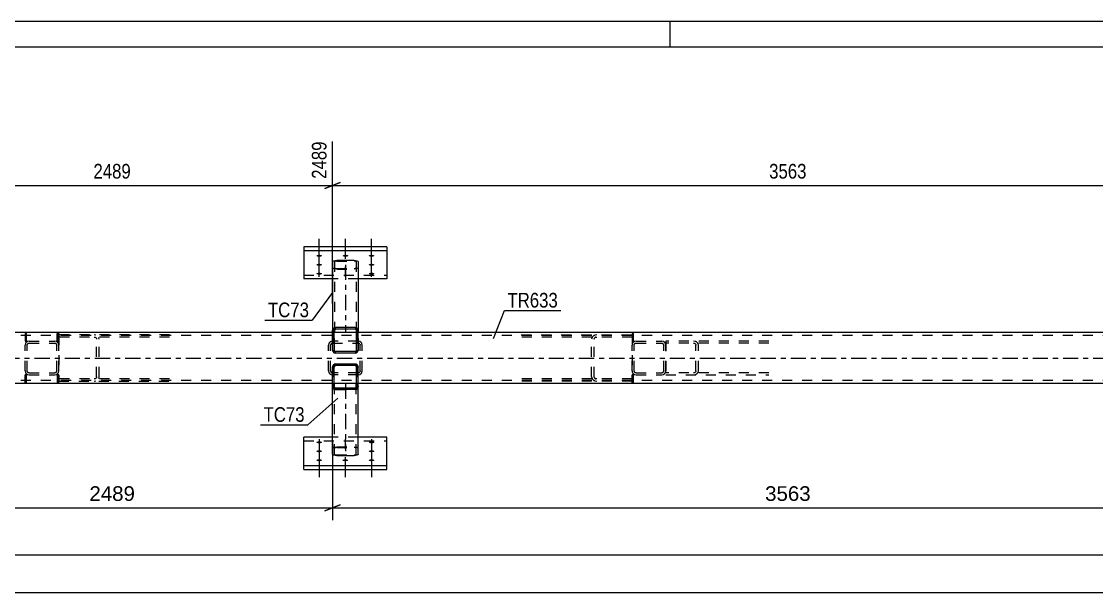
# Model space of a CAD drawing. Header units: millimetres. Extents: x -188 to 1001, y -633 to 208.
# Drawn here: x 34.1 to 244.4, y 96.1 to 207.8 of the extents above; entities that cross this region are included whole.
import ezdxf

# ---------------------------------------------------------------- set-up
doc = ezdxf.new("R2010")
doc.units = ezdxf.units.MM
doc.linetypes.add('DXK_LINE_DOT2', pattern=[3.9198, 1.9599, -1.9599])
doc.linetypes.add('DXK_LINE_DOT3', pattern=[5.9187, 2.979, -0.9799, 0.9799, -0.9799])
doc.styles.add('Arial', font='ARIAL.TTF', dxfattribs={"height": 0.2})
doc.styles.add('Arial Narrow', font='ARIALN.TTF', dxfattribs={"height": 0.2})

# ---------------------------------------------------------------- blocks, each defined once
blk = doc.blocks.new('Unknown-761552178-1163')
at = {"color": 5, "linetype": 'Continuous'}
for p, q in [((1000.95, 207.78), (-188.05, 207.78)), ((160.95, 202.78), (160.95, 207.78)), ((995.95, 202.78), (-183.05, 202.78))]:
    blk.add_line(p, q, dxfattribs=at)
blk = doc.blocks.new('Part-761552178-2292 - 2231')
at = {"color": 2, "linetype": 'Continuous'}
for p, q in [((89.3, 120.21), (89.3, 126.52)), ((94.92, 126.52), (89.3, 126.52)), ((105.55, 126.52), (99.92, 126.52)), ((105.55, 120.21), (105.55, 126.52)), ((89.3, 120.96), (105.55, 120.96)), ((89.3, 120.21), (105.55, 120.21))]:
    blk.add_line(p, q, dxfattribs=at)
at = {"color": 7, "linetype": 'DXK_LINE_DOT2'}
for p, q in [((99.92, 126.52), (94.92, 126.52)), ((89.3, 125.77), (105.55, 125.77))]:
    blk.add_line(p, q, dxfattribs=at)
blk = doc.blocks.new('Part-761552178-2233 - 2231')
at = {"color": 2, "linetype": 'Continuous'}
for p, q in [((94.97, 140.43), (94.92, 140.2)), ((94.92, 136.4), (94.92, 140.2)), ((95.1, 140.63), (94.97, 140.43)), ((95.29, 140.76), (95.1, 140.63)), ((95.22, 140.2), (95.25, 140.32)), ((95.25, 140.32), (95.22, 140.2)), ((95.22, 140.2), (95.22, 140.2)), ((95.22, 138.18), (95.22, 140.2)), ((95.22, 136.4), (95.22, 140.2)), ((95.25, 140.32), (95.31, 140.42)), ((95.31, 140.42), (95.25, 140.32)), ((95.52, 140.8), (95.29, 140.76)), ((95.31, 140.42), (95.41, 140.48)), ((95.41, 140.48), (95.31, 140.42)), ((95.41, 140.48), (95.52, 140.5)), ((99.32, 140.8), (95.52, 140.8)), ((99.32, 140.5), (95.52, 140.5)), ((99.55, 140.76), (99.32, 140.8)), ((99.32, 140.5), (99.44, 140.48)), ((99.44, 140.48), (99.54, 140.42)), ((99.54, 140.42), (99.6, 140.32)), ((99.75, 140.63), (99.55, 140.76)), ((99.6, 140.32), (99.62, 140.2)), ((99.62, 136.4), (99.62, 140.2)), ((99.88, 140.43), (99.75, 140.63)), ((99.92, 140.2), (99.88, 140.43)), ((99.88, 140.43), (99.92, 140.2)), ((99.92, 136.4), (99.92, 140.2)), ((99.92, 138.18), (99.92, 140.2)), ((99.92, 140.2), (99.92, 140.2)), ((95.22, 136.98), (95.22, 138.18)), ((95.22, 136.98), (95.22, 136.98)), ((95.22, 136.4), (95.22, 136.98)), ((95.22, 136.98), (95.22, 136.98)), ((95.22, 136.98), (95.22, 136.98)), ((99.92, 136.98), (99.92, 138.18)), ((99.92, 136.98), (99.92, 136.98)), ((99.92, 136.4), (99.92, 136.98)), ((99.92, 136.98), (99.92, 136.98)), ((99.92, 136.98), (99.92, 136.98)), ((94.92, 136.4), (94.97, 136.17)), ((94.97, 136.17), (95.1, 135.98)), ((95.1, 135.98), (95.29, 135.85)), ((95.22, 136.4), (95.22, 136.4)), ((95.25, 136.29), (95.22, 136.4)), ((95.22, 136.4), (95.25, 136.29)), ((95.31, 136.19), (95.25, 136.29)), ((95.25, 136.29), (95.31, 136.19)), ((95.29, 135.85), (95.52, 135.8)), ((95.41, 136.13), (95.31, 136.19)), ((95.31, 136.19), (95.41, 136.13)), ((95.52, 136.1), (95.41, 136.13)), ((99.32, 136.1), (95.52, 136.1)), ((99.32, 135.8), (95.52, 135.8)), ((99.44, 136.13), (99.32, 136.1)), ((99.32, 135.8), (99.55, 135.85)), ((99.54, 136.19), (99.44, 136.13)), ((99.6, 136.29), (99.54, 136.19)), ((99.55, 135.85), (99.75, 135.98)), ((99.75, 135.98), (99.55, 135.85)), ((99.62, 136.4), (99.6, 136.29)), ((99.75, 135.98), (99.88, 136.17)), ((99.88, 136.17), (99.75, 135.98)), ((99.88, 136.17), (99.92, 136.4)), ((99.92, 136.4), (99.88, 136.17)), ((99.92, 136.4), (99.92, 136.4))]:
    blk.add_line(p, q, dxfattribs=at)
at = {"color": 7, "linetype": 'DXK_LINE_DOT2'}
for p, q in [((94.92, 140.2), (94.97, 140.43)), ((94.92, 140.2), (94.92, 140.2)), ((94.92, 140.2), (94.92, 136.98)), ((95.3, 140.76), (95.52, 140.8)), ((95.52, 140.5), (95.41, 140.48)), ((95.52, 140.5), (95.52, 140.5)), ((99.32, 140.8), (99.32, 140.8)), ((99.32, 140.8), (99.32, 140.8)), ((99.32, 140.8), (99.55, 140.76)), ((99.32, 140.5), (99.32, 140.5)), ((99.32, 140.5), (99.32, 140.5)), ((99.44, 140.48), (99.32, 140.5)), ((99.54, 140.42), (99.44, 140.48)), ((99.6, 140.32), (99.54, 140.42)), ((99.62, 140.2), (99.6, 140.32)), ((99.62, 140.2), (99.62, 140.2)), ((99.62, 140.2), (99.62, 136.98)), ((94.92, 136.98), (94.92, 136.98)), ((94.92, 136.98), (94.92, 136.4)), ((95.22, 136.98), (94.92, 136.98)), ((95.22, 138.18), (95.22, 138.18)), ((99.62, 136.98), (99.62, 136.98)), ((99.62, 136.98), (99.62, 136.4)), ((99.92, 136.98), (99.62, 136.98)), ((99.92, 138.18), (99.92, 138.18)), ((94.92, 136.4), (94.92, 136.4)), ((94.97, 136.17), (94.92, 136.4)), ((95.1, 135.98), (94.97, 136.17)), ((95.3, 135.85), (95.1, 135.98)), ((95.52, 135.8), (95.3, 135.85)), ((95.41, 136.13), (95.52, 136.1)), ((95.52, 136.1), (95.52, 136.1)), ((95.52, 135.8), (99.32, 135.8)), ((99.32, 136.1), (99.44, 136.13)), ((99.32, 136.1), (99.32, 136.1)), ((99.32, 136.1), (99.32, 136.1)), ((99.55, 135.85), (99.32, 135.8)), ((99.32, 135.8), (99.32, 135.8)), ((99.44, 136.13), (99.54, 136.19)), ((99.54, 136.19), (99.6, 136.29)), ((99.6, 136.29), (99.62, 136.4)), ((99.62, 136.4), (99.62, 136.4))]:
    blk.add_line(p, q, dxfattribs=at)
blk.add_arc((95.52, 140.2), 0.6, 112.4979, 157.4979, dxfattribs=at)
at = {"color": 2, "linetype": 'Continuous'}
blk.add_arc((99.32, 140.2), 0.6, 22.4979, 67.4979, dxfattribs=at)
blk = doc.blocks.new('Part-761552178-2234 - 2231')
at = {"color": 2, "linetype": 'Continuous'}
for p, q in [((94.97, 147.56), (94.92, 147.33)), ((94.92, 143.53), (94.92, 147.33)), ((95.1, 147.76), (94.97, 147.56)), ((95.29, 147.89), (95.1, 147.76)), ((95.22, 147.33), (95.25, 147.45)), ((95.25, 147.45), (95.22, 147.33)), ((95.22, 147.33), (95.22, 147.33)), ((95.22, 146.98), (95.22, 147.33)), ((95.22, 143.53), (95.22, 147.33)), ((95.25, 147.45), (95.31, 147.54)), ((95.31, 147.54), (95.25, 147.45)), ((95.52, 147.93), (95.29, 147.89)), ((95.31, 147.54), (95.41, 147.61)), ((95.41, 147.61), (95.31, 147.54)), ((95.41, 147.61), (95.52, 147.63)), ((99.32, 147.93), (95.52, 147.93)), ((99.32, 147.63), (95.52, 147.63)), ((99.55, 147.89), (99.32, 147.93)), ((99.32, 147.63), (99.44, 147.61)), ((99.44, 147.61), (99.54, 147.54)), ((99.54, 147.54), (99.6, 147.45)), ((99.75, 147.76), (99.55, 147.89)), ((99.55, 147.89), (99.75, 147.76)), ((99.6, 147.45), (99.62, 147.33)), ((99.62, 143.53), (99.62, 147.33)), ((99.88, 147.56), (99.75, 147.76)), ((99.75, 147.76), (99.88, 147.56)), ((99.92, 147.33), (99.88, 147.56)), ((99.88, 147.56), (99.92, 147.33)), ((99.92, 143.53), (99.92, 147.33)), ((99.92, 147.33), (99.92, 147.33)), ((99.92, 146.98), (99.92, 147.33)), ((95.22, 145.78), (95.22, 146.98)), ((95.22, 146.98), (95.22, 146.98)), ((95.22, 146.98), (95.22, 146.98)), ((95.22, 146.98), (95.22, 146.98)), ((95.22, 145.78), (95.22, 143.53)), ((99.92, 145.78), (99.92, 146.98)), ((99.92, 146.98), (99.92, 146.98)), ((99.92, 146.98), (99.92, 146.98)), ((99.92, 146.98), (99.92, 146.98)), ((99.92, 145.78), (99.92, 143.53)), ((94.92, 143.53), (94.97, 143.3)), ((94.97, 143.3), (95.1, 143.11)), ((95.1, 143.11), (95.29, 142.98)), ((95.22, 143.53), (95.22, 143.53)), ((95.25, 143.42), (95.22, 143.53)), ((95.22, 143.53), (95.25, 143.42)), ((95.31, 143.32), (95.25, 143.42)), ((95.25, 143.42), (95.31, 143.32)), ((95.41, 143.26), (95.31, 143.32)), ((95.31, 143.32), (95.41, 143.26)), ((95.52, 143.23), (95.41, 143.26)), ((99.32, 143.23), (95.52, 143.23)), ((99.44, 143.26), (99.32, 143.23)), ((99.54, 143.32), (99.44, 143.26)), ((99.6, 143.42), (99.54, 143.32)), ((99.55, 142.98), (99.75, 143.11)), ((99.62, 143.53), (99.6, 143.42)), ((99.75, 143.11), (99.88, 143.3)), ((99.88, 143.3), (99.92, 143.53)), ((99.92, 143.53), (99.88, 143.3)), ((99.92, 143.53), (99.92, 143.53)), ((95.29, 142.98), (95.52, 142.93)), ((99.32, 142.93), (95.52, 142.93)), ((99.32, 142.93), (99.55, 142.98))]:
    blk.add_line(p, q, dxfattribs=at)
at = {"color": 7, "linetype": 'DXK_LINE_DOT2'}
for p, q in [((94.92, 147.33), (94.97, 147.56)), ((94.92, 147.33), (94.92, 147.33)), ((94.92, 147.33), (94.92, 146.98)), ((94.97, 147.56), (95.1, 147.76)), ((95.1, 147.76), (95.3, 147.89)), ((95.3, 147.89), (95.52, 147.93)), ((95.52, 147.63), (95.41, 147.61)), ((99.32, 147.93), (95.52, 147.93)), ((95.52, 147.63), (95.52, 147.63)), ((99.32, 147.93), (99.32, 147.93)), ((99.32, 147.93), (99.55, 147.89)), ((99.32, 147.63), (99.32, 147.63)), ((99.44, 147.61), (99.32, 147.63)), ((99.54, 147.54), (99.44, 147.61)), ((99.6, 147.45), (99.54, 147.54)), ((99.62, 147.33), (99.6, 147.45)), ((99.62, 147.33), (99.62, 147.33)), ((99.62, 147.33), (99.62, 146.98)), ((94.92, 146.98), (94.92, 146.98)), ((94.92, 146.98), (94.92, 143.53)), ((95.22, 146.98), (94.92, 146.98)), ((95.22, 145.78), (95.22, 145.78)), ((99.62, 146.98), (99.62, 146.98)), ((99.62, 146.98), (99.62, 143.53)), ((99.92, 146.98), (99.62, 146.98)), ((99.92, 145.78), (99.92, 145.78)), ((94.92, 143.53), (94.92, 143.53)), ((94.97, 143.3), (94.92, 143.53)), ((95.41, 143.26), (95.52, 143.23)), ((95.52, 143.23), (95.52, 143.23)), ((99.32, 143.23), (99.44, 143.26)), ((99.32, 143.23), (99.32, 143.23)), ((99.32, 143.23), (99.32, 143.23)), ((99.44, 143.26), (99.54, 143.32)), ((99.54, 143.32), (99.6, 143.42)), ((99.6, 143.42), (99.62, 143.53)), ((99.62, 143.53), (99.62, 143.53)), ((95.52, 142.93), (95.3, 142.98)), ((99.55, 142.98), (99.32, 142.93)), ((99.32, 142.93), (99.32, 142.93)), ((99.32, 142.93), (99.32, 142.93))]:
    blk.add_line(p, q, dxfattribs=at)
at = {"color": 7, "linetype": 'DXK_LINE_DOT3'}
blk.add_line((97.42, 145.43), (97.43, 145.43), dxfattribs=at)
at = {"color": 7, "linetype": 'DXK_LINE_DOT2'}
blk.add_arc((95.52, 143.53), 0.6, 202.5012, 247.5012, dxfattribs=at)
at = {"color": 2, "linetype": 'Continuous'}
blk.add_arc((99.32, 143.53), 0.6, 292.5012, 337.5012, dxfattribs=at)
blk = doc.blocks.new('Part-761552178-2239 - 2231')
at = {"color": 7, "linetype": 'DXK_LINE_DOT2'}
for p, q in [((35.55, 145.28), (35.24, 145.22)), ((35.55, 145.28), (40.55, 145.28)), ((40.85, 145.22), (40.55, 145.28)), ((34.81, 144.79), (34.75, 144.48)), ((34.75, 139.48), (34.75, 144.48)), ((35.15, 144.48), (35.18, 144.63)), ((35.15, 139.48), (35.15, 144.48)), ((35.39, 144.85), (35.55, 144.88)), ((35.55, 144.88), (40.55, 144.88)), ((40.55, 144.88), (40.7, 144.85)), ((40.92, 144.63), (40.95, 144.48)), ((40.95, 139.48), (40.95, 144.48)), ((41.35, 144.48), (41.29, 144.79)), ((41.35, 139.48), (41.35, 144.48)), ((34.75, 139.48), (34.81, 139.17)), ((35.18, 139.33), (35.15, 139.48)), ((35.55, 139.08), (35.39, 139.11)), ((35.55, 139.08), (40.55, 139.08)), ((40.7, 139.11), (40.55, 139.08)), ((40.95, 139.48), (40.92, 139.33)), ((41.29, 139.17), (41.35, 139.48)), ((35.24, 138.74), (35.55, 138.68)), ((35.55, 138.68), (40.55, 138.68)), ((40.55, 138.68), (40.85, 138.74))]:
    blk.add_line(p, q, dxfattribs=at)
for centre, radius, start, end in [((35.55, 144.48), 0.8, 112.5, 157.5), ((40.55, 144.48), 0.8, 22.5, 67.5), ((35.55, 144.48), 0.4, 112.5, 157.5), ((40.55, 144.48), 0.4, 22.5, 67.5), ((35.55, 139.48), 0.8, 202.5, 247.5), ((35.55, 139.48), 0.4, 202.5, 247.5), ((40.55, 139.48), 0.4, 292.5, 337.5), ((40.55, 139.48), 0.8, 292.5, 337.5)]:
    blk.add_arc(centre, radius, start, end, dxfattribs=at)
blk = doc.blocks.new('Part-761552178-2240 - 2231')
at = {"color": 7, "linetype": 'DXK_LINE_DOT2'}
for p, q in [((41.35, 146.48), (41.35, 137.48)), ((63.02, 146.48), (41.35, 146.48)), ((63.02, 146.08), (41.35, 146.08)), ((48.62, 146.42), (48.24, 146.48)), ((48.24, 146.08), (48.43, 146.05)), ((48.7, 145.83), (48.74, 145.68)), ((48.74, 138.28), (48.74, 145.68)), ((49.24, 145.68), (49.16, 145.99)), ((49.24, 138.28), (49.24, 145.68)), ((63.02, 137.88), (41.35, 137.88)), ((41.35, 137.48), (63.02, 137.48)), ((48.43, 137.91), (48.24, 137.88)), ((48.24, 137.48), (48.62, 137.54)), ((48.74, 138.28), (48.7, 138.13)), ((49.16, 137.97), (49.24, 138.28))]:
    blk.add_line(p, q, dxfattribs=at)
for centre, start, end in [((48.3, 145.61), 29.251, 73.2822), ((48.3, 138.35), 286.7178, 330.749)]:
    blk.add_arc(centre, 0.461, start, end, dxfattribs=at)
blk = doc.blocks.new('Part-761552178-2243 - 2231')
at = {"color": 7, "linetype": 'DXK_LINE_DOT2'}
for p, q in [((160.1, 145.28), (160.1, 138.68)), ((180.27, 145.28), (160.1, 145.28)), ((165.88, 145.22), (165.5, 145.28)), ((180.27, 144.88), (160.1, 144.88)), ((165.5, 144.88), (165.69, 144.85)), ((165.96, 144.63), (166, 144.48)), ((166, 139.48), (166, 144.48)), ((166.49, 144.48), (166.42, 144.79)), ((166.49, 139.48), (166.49, 144.48)), ((180.27, 139.08), (160.1, 139.08)), ((165.69, 139.11), (165.5, 139.08)), ((166, 139.48), (165.96, 139.33)), ((166.42, 139.17), (166.49, 139.48)), ((160.1, 138.68), (180.27, 138.68)), ((165.5, 138.68), (165.88, 138.74))]:
    blk.add_line(p, q, dxfattribs=at)
for centre, radius, start, end in [((165.61, 144.34), 0.923, 29.2511, 73.2823), ((165.55, 144.41), 0.461, 29.2511, 73.2823), ((165.55, 139.55), 0.461, 286.7177, 330.7489), ((165.61, 139.63), 0.923, 286.7177, 330.7489)]:
    blk.add_arc(centre, radius, start, end, dxfattribs=at)
blk = doc.blocks.new('Part-761552178-2250 - 2231')
at = {"color": 7, "linetype": 'DXK_LINE_DOT2'}
for p, q in [((94.92, 145.28), (94.62, 145.22)), ((99.92, 145.28), (94.92, 145.28)), ((100.23, 145.22), (99.92, 145.28)), ((94.19, 144.79), (94.12, 144.48)), ((94.12, 139.48), (94.12, 144.48)), ((94.52, 144.48), (94.56, 144.63)), ((94.52, 139.48), (94.52, 144.48)), ((94.77, 144.85), (94.92, 144.88)), ((94.92, 144.88), (99.92, 144.88)), ((99.92, 144.88), (100.08, 144.85)), ((100.29, 144.63), (100.32, 144.48)), ((100.32, 139.48), (100.32, 144.48)), ((100.72, 144.48), (100.66, 144.79)), ((100.72, 139.48), (100.72, 144.48)), ((94.12, 139.48), (94.19, 139.17)), ((94.56, 139.33), (94.52, 139.48)), ((94.92, 139.08), (94.77, 139.11)), ((99.92, 139.08), (94.92, 139.08)), ((100.08, 139.11), (99.92, 139.08)), ((100.32, 139.48), (100.29, 139.33)), ((100.66, 139.17), (100.72, 139.48)), ((94.62, 138.74), (94.92, 138.68)), ((99.92, 138.68), (94.92, 138.68)), ((99.92, 138.68), (100.23, 138.74))]:
    blk.add_line(p, q, dxfattribs=at)
for centre, radius, start, end in [((94.92, 144.48), 0.8, 112.5, 157.5), ((99.92, 144.48), 0.8, 22.5, 67.5), ((94.92, 144.48), 0.4, 112.5, 157.5), ((99.92, 144.48), 0.4, 22.5, 67.5), ((94.92, 139.48), 0.8, 202.5, 247.5), ((94.92, 139.48), 0.4, 202.5, 247.5), ((99.92, 139.48), 0.4, 292.5, 337.5), ((99.92, 139.48), 0.8, 292.5, 337.5)]:
    blk.add_arc(centre, radius, start, end, dxfattribs=at)
blk = doc.blocks.new('Part-761552178-2251 - 2231')
at = {"color": 7, "linetype": 'DXK_LINE_DOT2'}
for p, q in [((154.3, 145.28), (153.99, 145.22)), ((154.3, 145.28), (159.3, 145.28)), ((159.6, 145.22), (159.3, 145.28)), ((153.56, 144.79), (153.5, 144.48)), ((153.5, 139.48), (153.5, 144.48)), ((153.9, 144.48), (153.93, 144.63)), ((153.9, 139.48), (153.9, 144.48)), ((154.14, 144.85), (154.3, 144.88)), ((154.3, 144.88), (159.3, 144.88)), ((159.3, 144.88), (159.45, 144.85)), ((159.67, 144.63), (159.7, 144.48)), ((159.7, 139.48), (159.7, 144.48)), ((160.1, 144.48), (160.04, 144.79)), ((160.1, 139.48), (160.1, 144.48)), ((153.5, 139.48), (153.56, 139.17)), ((153.93, 139.33), (153.9, 139.48)), ((154.3, 139.08), (154.14, 139.11)), ((154.3, 139.08), (159.3, 139.08)), ((159.45, 139.11), (159.3, 139.08)), ((159.7, 139.48), (159.67, 139.33)), ((160.04, 139.17), (160.1, 139.48)), ((153.99, 138.74), (154.3, 138.68)), ((154.3, 138.68), (159.3, 138.68)), ((159.3, 138.68), (159.6, 138.74))]:
    blk.add_line(p, q, dxfattribs=at)
for centre, radius, start, end in [((154.3, 144.48), 0.8, 112.5, 157.5), ((159.3, 144.48), 0.8, 22.5, 67.5), ((154.3, 144.48), 0.4, 112.5, 157.5), ((159.3, 144.48), 0.4, 22.5, 67.5), ((154.3, 139.48), 0.8, 202.5, 247.5), ((154.3, 139.48), 0.4, 202.5, 247.5), ((159.3, 139.48), 0.4, 292.5, 337.5), ((159.3, 139.48), 0.8, 292.5, 337.5)]:
    blk.add_arc(centre, radius, start, end, dxfattribs=at)
blk = doc.blocks.new('Part-761552178-2404 - 2231')
at = {"color": 7, "linetype": 'DXK_LINE_DOT2'}
for p, q in [((153.8, 138.68), (153.5, 138.68)), ((153.5, 137.18), (153.5, 138.68)), ((153.5, 138.68), (153.5, 137.18)), ((153.5, 137.18), (153.8, 137.18)), ((153.8, 137.18), (153.8, 138.68)), ((153.8, 137.18), (153.8, 138.68))]:
    blk.add_line(p, q, dxfattribs=at)
blk = doc.blocks.new('Part-761552178-2398 - 2231')
at = {"color": 7, "linetype": 'DXK_LINE_DOT2'}
for p, q in [((35.05, 146.78), (34.75, 146.78)), ((34.75, 146.78), (34.75, 145.28)), ((34.75, 146.78), (34.75, 145.28)), ((34.75, 145.28), (35.05, 145.28)), ((35.05, 145.28), (35.05, 146.78)), ((35.05, 145.28), (35.05, 146.78))]:
    blk.add_line(p, q, dxfattribs=at)
blk = doc.blocks.new('Part-761552178-2281 - 2231')
at = {"color": 7, "linetype": 'DXK_LINE_DOT2'}
for p, q in [((94.92, 136.4), (94.92, 136.98)), ((95.22, 136.98), (94.92, 136.98)), ((95.32, 123.16), (95.32, 136.98)), ((99.52, 123.16), (99.52, 136.98)), ((99.92, 136.98), (99.62, 136.98)), ((94.92, 124.32), (94.99, 124.43)), ((94.99, 124.43), (95.16, 124.52)), ((95.16, 124.52), (95.42, 124.57)), ((95.36, 124.37), (95.32, 124.32)), ((95.44, 124.42), (95.36, 124.37)), ((95.42, 124.57), (95.72, 124.6)), ((95.57, 124.45), (95.44, 124.42)), ((95.72, 124.46), (95.57, 124.45)), ((95.72, 124.6), (99.12, 124.6)), ((95.72, 124.46), (99.12, 124.46)), ((99.12, 124.6), (99.43, 124.57)), ((99.28, 124.45), (99.12, 124.46)), ((99.41, 124.42), (99.28, 124.45)), ((99.41, 124.42), (99.43, 124.41)), ((99.43, 124.57), (99.69, 124.52)), ((99.43, 124.41), (99.49, 124.37)), ((99.52, 124.32), (99.49, 124.37)), ((99.69, 124.52), (99.86, 124.43)), ((99.86, 124.43), (99.92, 124.32)), ((95.32, 123.16), (95.36, 123.11)), ((95.36, 123.11), (95.44, 123.06)), ((95.44, 123.06), (95.57, 123.03)), ((95.57, 123.03), (95.72, 123.02)), ((95.72, 123.02), (99.12, 123.02)), ((99.12, 123.02), (99.28, 123.03)), ((99.28, 123.03), (99.41, 123.06)), ((99.41, 123.06), (99.49, 123.11)), ((99.49, 123.11), (99.52, 123.16))]:
    blk.add_line(p, q, dxfattribs=at)
at = {"color": 2, "linetype": 'Continuous'}
for p, q in [((99.62, 136.98), (95.22, 136.98)), ((99.92, 136.98), (99.92, 136.98)), ((99.92, 123.16), (99.92, 136.98)), ((94.92, 123.16), (94.92, 136.4)), ((94.99, 123.05), (94.92, 123.16)), ((95.16, 122.97), (94.99, 123.05)), ((95.42, 122.91), (95.16, 122.97)), ((95.72, 122.89), (95.42, 122.91)), ((95.72, 122.89), (99.12, 122.89)), ((99.43, 122.91), (99.12, 122.89)), ((99.69, 122.97), (99.43, 122.91)), ((99.86, 123.05), (99.69, 122.97)), ((99.92, 123.16), (99.86, 123.05))]:
    blk.add_line(p, q, dxfattribs=at)
at = {"color": 7, "linetype": 'DXK_LINE_DOT3'}
blk.add_line((97.42, 136.98), (97.42, 123.74), dxfattribs=at)
blk = doc.blocks.new('Part-761552178-2282 - 2231')
at = {"color": 7, "linetype": 'DXK_LINE_DOT2'}
for p, q in [((131.82, 146.48), (153.5, 146.48)), ((153.5, 146.08), (131.82, 146.08)), ((145.68, 145.99), (145.6, 145.68)), ((145.6, 138.28), (145.6, 145.68)), ((146.1, 145.68), (146.14, 145.83)), ((146.1, 138.28), (146.1, 145.68)), ((146.6, 146.48), (146.22, 146.42)), ((146.41, 146.05), (146.6, 146.08)), ((153.5, 146.48), (153.5, 137.48)), ((153.5, 137.88), (131.82, 137.88)), ((153.5, 137.48), (131.82, 137.48)), ((145.6, 138.28), (145.68, 137.97)), ((146.14, 138.13), (146.1, 138.28)), ((146.22, 137.54), (146.6, 137.48)), ((146.6, 137.88), (146.41, 137.91))]:
    blk.add_line(p, q, dxfattribs=at)
for centre, radius, start, end in [((146.48, 145.54), 0.923, 106.7178, 150.749), ((146.54, 145.61), 0.461, 106.7178, 150.749), ((146.48, 138.43), 0.923, 209.251, 253.2822), ((146.54, 138.35), 0.461, 209.251, 253.2822)]:
    blk.add_arc(centre, radius, start, end, dxfattribs=at)
blk = doc.blocks.new('Part-761552178-2400 - 2231')
at = {"color": 7, "linetype": 'DXK_LINE_DOT2'}
for p, q in [((41.35, 138.68), (41.05, 138.68)), ((41.05, 138.68), (41.05, 137.18)), ((41.05, 138.68), (41.05, 137.18)), ((41.35, 137.18), (41.05, 137.18)), ((41.35, 137.18), (41.35, 138.68)), ((41.35, 137.18), (41.35, 138.68))]:
    blk.add_line(p, q, dxfattribs=at)
blk = doc.blocks.new('Part-761552178-2291 - 2231')
at = {"color": 2, "linetype": 'Continuous'}
for p, q in [((94.92, 160.8), (94.99, 160.91)), ((94.92, 160.8), (94.92, 147.34)), ((94.99, 160.91), (95.16, 161)), ((95.16, 161), (95.42, 161.05)), ((95.42, 161.05), (95.72, 161.08)), ((95.72, 161.08), (99.12, 161.08)), ((99.12, 161.08), (99.43, 161.05)), ((99.43, 161.05), (99.69, 161)), ((99.69, 161), (99.86, 160.91)), ((99.86, 160.91), (99.92, 160.8)), ((99.92, 160.8), (99.92, 146.98)), ((99.62, 146.98), (95.22, 146.98)), ((99.92, 146.98), (99.92, 146.98))]:
    blk.add_line(p, q, dxfattribs=at)
at = {"color": 7, "linetype": 'DXK_LINE_DOT2'}
for p, q in [((95.36, 160.85), (95.32, 160.8)), ((95.32, 160.8), (95.32, 146.98)), ((95.44, 160.9), (95.36, 160.85)), ((95.57, 160.93), (95.44, 160.9)), ((95.72, 160.94), (95.57, 160.93)), ((95.72, 160.94), (99.12, 160.94)), ((99.28, 160.93), (99.12, 160.94)), ((99.41, 160.9), (99.28, 160.93)), ((99.49, 160.85), (99.41, 160.9)), ((99.52, 160.8), (99.49, 160.85)), ((99.52, 160.8), (99.52, 146.98)), ((94.99, 159.53), (94.92, 159.64)), ((95.16, 159.45), (94.99, 159.53)), ((95.42, 159.39), (95.16, 159.45)), ((95.32, 159.64), (95.36, 159.59)), ((95.36, 159.59), (95.44, 159.54)), ((95.72, 159.37), (95.42, 159.39)), ((95.44, 159.54), (95.57, 159.51)), ((95.57, 159.51), (95.72, 159.5)), ((95.72, 159.5), (99.12, 159.5)), ((95.72, 159.37), (99.12, 159.37)), ((99.12, 159.5), (99.28, 159.51)), ((99.43, 159.39), (99.12, 159.37)), ((99.28, 159.51), (99.41, 159.54)), ((99.41, 159.54), (99.49, 159.59)), ((99.69, 159.45), (99.43, 159.39)), ((99.49, 159.59), (99.52, 159.64)), ((99.86, 159.53), (99.69, 159.45)), ((99.92, 159.64), (99.86, 159.53)), ((94.92, 147.34), (94.92, 146.98)), ((95.22, 146.98), (94.92, 146.98)), ((99.92, 146.98), (99.62, 146.98)), ((99.92, 146.98), (99.92, 146.98))]:
    blk.add_line(p, q, dxfattribs=at)
at = {"color": 7, "linetype": 'DXK_LINE_DOT3'}
blk.add_line((97.42, 160.22), (97.42, 146.98), dxfattribs=at)
blk = doc.blocks.new('Part-761552178-2293 - 2231')
at = {"color": 2, "linetype": 'Continuous'}
for p, q in [((105.55, 163.75), (89.3, 163.75)), ((89.3, 163.75), (89.3, 157.44)), ((89.3, 163), (105.55, 163)), ((105.55, 163.75), (105.55, 157.44)), ((94.92, 157.44), (89.3, 157.44)), ((105.55, 157.44), (99.92, 157.44))]:
    blk.add_line(p, q, dxfattribs=at)
at = {"color": 7, "linetype": 'DXK_LINE_DOT2'}
for p, q in [((89.3, 158.19), (105.55, 158.19)), ((99.92, 157.44), (94.92, 157.44))]:
    blk.add_line(p, q, dxfattribs=at)
blk = doc.blocks.new('Part-761552178-2362 - 2231')
at = {"color": 2, "linetype": 'Continuous'}
for p, q in [((94.92, 146.98), (24.75, 146.98)), ((273.05, 146.98), (99.92, 146.98)), ((94.92, 136.98), (24.75, 136.98)), ((273.05, 136.98), (99.92, 136.98))]:
    blk.add_line(p, q, dxfattribs=at)
at = {"color": 7, "linetype": 'DXK_LINE_DOT2'}
for p, q in [((749.3, 146.38), (24.75, 146.38)), ((99.92, 146.98), (94.92, 146.98)), ((749.3, 137.58), (24.75, 137.58)), ((99.92, 136.98), (94.92, 136.98))]:
    blk.add_line(p, q, dxfattribs=at)
at = {"color": 7, "linetype": 'DXK_LINE_DOT3'}
blk.add_line((24.75, 141.98), (749.3, 141.98), dxfattribs=at)
blk = doc.blocks.new('Part-761552178-2399 - 2231')
at = {"color": 7, "linetype": 'DXK_LINE_DOT2'}
for p, q in [((35.05, 138.68), (34.75, 138.68)), ((34.75, 137.18), (34.75, 138.68)), ((34.75, 138.68), (34.75, 137.18)), ((34.75, 137.18), (35.05, 137.18)), ((35.05, 137.18), (35.05, 138.68)), ((35.05, 137.18), (35.05, 138.68))]:
    blk.add_line(p, q, dxfattribs=at)
blk = doc.blocks.new('Part-761552178-2401 - 2231')
at = {"color": 7, "linetype": 'DXK_LINE_DOT2'}
for p, q in [((41.35, 146.78), (41.05, 146.78)), ((41.05, 146.78), (41.05, 145.28)), ((41.05, 145.28), (41.05, 146.78)), ((41.05, 145.28), (41.35, 145.28)), ((41.35, 146.78), (41.35, 145.28)), ((41.35, 145.28), (41.35, 146.78))]:
    blk.add_line(p, q, dxfattribs=at)
blk = doc.blocks.new('Part-761552178-2405 - 2231')
at = {"color": 7, "linetype": 'DXK_LINE_DOT2'}
for p, q in [((153.8, 146.78), (153.5, 146.78)), ((153.5, 146.78), (153.5, 145.28)), ((153.5, 146.78), (153.5, 145.28)), ((153.5, 145.28), (153.8, 145.28)), ((153.8, 145.28), (153.8, 146.78)), ((153.8, 145.28), (153.8, 146.78))]:
    blk.add_line(p, q, dxfattribs=at)
blk = doc.blocks.new('Bolt-761552178-2406 - 2231')
at = {"linetype": 'Continuous'}
for points in [[(92.3, 125.3), (92.19, 125.31), (92.08, 125.32), (91.98, 125.34), (91.89, 125.37), (91.82, 125.4), (91.78, 125.43), (91.75, 125.47), (91.75, 125.51), (91.78, 125.55), (91.82, 125.59), (91.89, 125.62), (91.98, 125.65), (92.08, 125.66), (92.19, 125.68), (92.3, 125.68), (92.41, 125.68), (92.52, 125.66), (92.62, 125.65), (92.71, 125.62), (92.78, 125.59), (92.82, 125.55), (92.85, 125.51), (92.85, 125.47), (92.82, 125.43), (92.78, 125.4), (92.71, 125.37), (92.62, 125.34), (92.52, 125.32), (92.41, 125.31)], [(102.55, 125.3), (102.44, 125.31), (102.33, 125.32), (102.23, 125.34), (102.14, 125.37), (102.07, 125.4), (102.03, 125.43), (102, 125.47), (102, 125.51), (102.03, 125.55), (102.07, 125.59), (102.14, 125.62), (102.23, 125.65), (102.33, 125.66), (102.44, 125.68), (102.55, 125.68), (102.66, 125.68), (102.77, 125.66), (102.87, 125.65), (102.96, 125.62), (103.03, 125.59), (103.07, 125.55), (103.1, 125.51), (103.1, 125.47), (103.07, 125.43), (103.03, 125.4), (102.96, 125.37), (102.87, 125.34), (102.77, 125.32), (102.66, 125.31)], [(92.3, 123.56), (92.19, 123.56), (92.08, 123.58), (91.98, 123.6), (91.89, 123.62), (91.82, 123.65), (91.78, 123.69), (91.75, 123.73), (91.75, 123.77), (91.78, 123.81), (91.82, 123.84), (91.89, 123.87), (91.98, 123.9), (92.08, 123.92), (92.19, 123.93), (92.3, 123.94), (92.41, 123.93), (92.52, 123.92), (92.62, 123.9), (92.71, 123.87), (92.78, 123.84), (92.82, 123.81), (92.85, 123.77), (92.85, 123.73), (92.82, 123.69), (92.78, 123.65), (92.71, 123.62), (92.62, 123.6), (92.52, 123.58), (92.41, 123.56)], [(92.3, 121.8), (92.19, 121.8), (92.08, 121.82), (91.98, 121.84), (91.89, 121.86), (91.82, 121.89), (91.78, 121.93), (91.75, 121.97), (91.75, 122.01), (91.78, 122.05), (91.82, 122.08), (91.89, 122.11), (91.98, 122.14), (92.08, 122.16), (92.19, 122.17), (92.3, 122.18), (92.41, 122.17), (92.52, 122.16), (92.62, 122.14), (92.71, 122.11), (92.78, 122.08), (92.82, 122.05), (92.85, 122.01), (92.85, 121.97), (92.82, 121.93), (92.78, 121.89), (92.71, 121.86), (92.62, 121.84), (92.52, 121.82), (92.41, 121.8)], [(97.4, 121.8), (97.29, 121.8), (97.18, 121.82), (97.08, 121.84), (96.99, 121.86), (96.92, 121.89), (96.88, 121.93), (96.85, 121.97), (96.85, 122.01), (96.88, 122.05), (96.92, 122.08), (96.99, 122.11), (97.08, 122.14), (97.18, 122.16), (97.29, 122.17), (97.4, 122.18), (97.51, 122.17), (97.62, 122.16), (97.72, 122.14), (97.81, 122.11), (97.88, 122.08), (97.92, 122.05), (97.95, 122.01), (97.95, 121.97), (97.92, 121.93), (97.88, 121.89), (97.81, 121.86), (97.72, 121.84), (97.62, 121.82), (97.51, 121.8)], [(102.55, 123.56), (102.44, 123.56), (102.33, 123.58), (102.23, 123.6), (102.14, 123.62), (102.07, 123.65), (102.03, 123.69), (102, 123.73), (102, 123.77), (102.03, 123.81), (102.07, 123.84), (102.14, 123.87), (102.23, 123.9), (102.33, 123.92), (102.44, 123.93), (102.55, 123.94), (102.66, 123.93), (102.77, 123.92), (102.87, 123.9), (102.96, 123.87), (103.03, 123.84), (103.07, 123.81), (103.1, 123.77), (103.1, 123.73), (103.07, 123.69), (103.03, 123.65), (102.96, 123.62), (102.87, 123.6), (102.77, 123.58), (102.66, 123.56)], [(102.55, 121.8), (102.44, 121.8), (102.33, 121.82), (102.23, 121.84), (102.14, 121.86), (102.07, 121.89), (102.03, 121.93), (102, 121.97), (102, 122.01), (102.03, 122.05), (102.07, 122.08), (102.14, 122.11), (102.23, 122.14), (102.33, 122.16), (102.44, 122.17), (102.55, 122.18), (102.66, 122.17), (102.77, 122.16), (102.87, 122.14), (102.96, 122.11), (103.03, 122.08), (103.07, 122.05), (103.1, 122.01), (103.1, 121.97), (103.07, 121.93), (103.03, 121.89), (102.96, 121.86), (102.87, 121.84), (102.77, 121.82), (102.66, 121.8)]]:
    blk.add_hatch(color=1, dxfattribs=at).paths.add_polyline_path(points)
at = {"color": 1, "linetype": 'Continuous'}
for p, q in [((92.3, 126.1), (92.3, 122.2)), ((92.3, 124.36), (92.3, 120.46)), ((102.55, 126.1), (102.55, 122.2)), ((102.55, 124.36), (102.55, 120.46)), ((92.3, 122.6), (92.3, 118.7)), ((97.4, 122.6), (97.4, 118.7)), ((102.55, 122.6), (102.55, 118.7))]:
    blk.add_line(p, q, dxfattribs=at)
at = {"color": 1, "linetype": 'DXK_LINE_DOT2'}
blk.add_line((97.4, 126.1), (97.4, 122.2), dxfattribs=at)
blk = doc.blocks.new('Bolt-761552178-2407 - 2231')
at = {"linetype": 'Continuous'}
for points in [[(92.3, 162.16), (92.41, 162.16), (92.52, 162.15), (92.62, 162.13), (92.71, 162.1), (92.78, 162.07), (92.82, 162.03), (92.85, 161.99), (92.85, 161.95), (92.82, 161.92), (92.78, 161.88), (92.71, 161.85), (92.62, 161.82), (92.52, 161.8), (92.41, 161.79), (92.3, 161.79), (92.19, 161.79), (92.08, 161.8), (91.98, 161.82), (91.89, 161.85), (91.82, 161.88), (91.78, 161.92), (91.75, 161.95), (91.75, 161.99), (91.78, 162.03), (91.82, 162.07), (91.89, 162.1), (91.98, 162.13), (92.08, 162.15), (92.19, 162.16)], [(97.45, 162.16), (97.56, 162.16), (97.67, 162.15), (97.77, 162.13), (97.86, 162.1), (97.93, 162.07), (97.97, 162.03), (98, 161.99), (98, 161.95), (97.97, 161.92), (97.93, 161.88), (97.86, 161.85), (97.77, 161.82), (97.67, 161.8), (97.56, 161.79), (97.45, 161.79), (97.34, 161.79), (97.23, 161.8), (97.13, 161.82), (97.04, 161.85), (96.97, 161.88), (96.93, 161.92), (96.9, 161.95), (96.9, 161.99), (96.93, 162.03), (96.97, 162.07), (97.04, 162.1), (97.13, 162.13), (97.23, 162.15), (97.34, 162.16)], [(102.55, 162.16), (102.66, 162.16), (102.77, 162.15), (102.87, 162.13), (102.96, 162.1), (103.03, 162.07), (103.07, 162.03), (103.1, 161.99), (103.1, 161.95), (103.07, 161.92), (103.03, 161.88), (102.96, 161.85), (102.87, 161.82), (102.77, 161.8), (102.66, 161.79), (102.55, 161.79), (102.44, 161.79), (102.33, 161.8), (102.23, 161.82), (102.14, 161.85), (102.07, 161.88), (102.03, 161.92), (102, 161.95), (102, 161.99), (102.03, 162.03), (102.07, 162.07), (102.14, 162.1), (102.23, 162.13), (102.33, 162.15), (102.44, 162.16)], [(92.3, 160.4), (92.41, 160.4), (92.52, 160.38), (92.62, 160.36), (92.71, 160.34), (92.78, 160.31), (92.82, 160.27), (92.85, 160.23), (92.85, 160.19), (92.82, 160.15), (92.78, 160.12), (92.71, 160.09), (92.62, 160.06), (92.52, 160.04), (92.41, 160.03), (92.3, 160.02), (92.19, 160.03), (92.08, 160.04), (91.98, 160.06), (91.89, 160.09), (91.82, 160.12), (91.78, 160.15), (91.75, 160.19), (91.75, 160.23), (91.78, 160.27), (91.82, 160.31), (91.89, 160.34), (91.98, 160.36), (92.08, 160.38), (92.19, 160.4)], [(102.55, 160.4), (102.66, 160.4), (102.77, 160.38), (102.87, 160.36), (102.96, 160.34), (103.03, 160.31), (103.07, 160.27), (103.1, 160.23), (103.1, 160.19), (103.07, 160.15), (103.03, 160.12), (102.96, 160.09), (102.87, 160.06), (102.77, 160.04), (102.66, 160.03), (102.55, 160.02), (102.44, 160.03), (102.33, 160.04), (102.23, 160.06), (102.14, 160.09), (102.07, 160.12), (102.03, 160.15), (102, 160.19), (102, 160.23), (102.03, 160.27), (102.07, 160.31), (102.14, 160.34), (102.23, 160.36), (102.33, 160.38), (102.44, 160.4)], [(92.3, 158.66), (92.41, 158.65), (92.52, 158.64), (92.62, 158.62), (92.71, 158.59), (92.78, 158.56), (92.82, 158.53), (92.85, 158.49), (92.85, 158.45), (92.82, 158.41), (92.78, 158.37), (92.71, 158.34), (92.62, 158.32), (92.52, 158.3), (92.41, 158.28), (92.3, 158.28), (92.19, 158.28), (92.08, 158.3), (91.98, 158.32), (91.89, 158.34), (91.82, 158.37), (91.78, 158.41), (91.75, 158.45), (91.75, 158.49), (91.78, 158.53), (91.82, 158.56), (91.89, 158.59), (91.98, 158.62), (92.08, 158.64), (92.19, 158.65)], [(102.55, 158.66), (102.66, 158.65), (102.77, 158.64), (102.87, 158.62), (102.96, 158.59), (103.03, 158.56), (103.07, 158.53), (103.1, 158.49), (103.1, 158.45), (103.07, 158.41), (103.03, 158.37), (102.96, 158.34), (102.87, 158.32), (102.77, 158.3), (102.66, 158.28), (102.55, 158.28), (102.44, 158.28), (102.33, 158.3), (102.23, 158.32), (102.14, 158.34), (102.07, 158.37), (102.03, 158.41), (102, 158.45), (102, 158.49), (102.03, 158.53), (102.07, 158.56), (102.14, 158.59), (102.23, 158.62), (102.33, 158.64), (102.44, 158.65)]]:
    blk.add_hatch(color=1, dxfattribs=at).paths.add_polyline_path(points)
at = {"color": 1, "linetype": 'Continuous'}
for p, q in [((92.3, 161.36), (92.3, 165.26)), ((97.45, 161.36), (97.45, 165.26)), ((102.55, 161.36), (102.55, 165.26)), ((92.3, 159.6), (92.3, 163.5)), ((102.55, 159.6), (102.55, 163.5)), ((92.3, 157.86), (92.3, 161.76)), ((102.55, 157.86), (102.55, 161.76))]:
    blk.add_line(p, q, dxfattribs=at)
at = {"color": 1, "linetype": 'DXK_LINE_DOT2'}
blk.add_line((97.45, 157.86), (97.45, 161.76), dxfattribs=at)
blk = doc.blocks.new('StraightDimension-761552178-2474 - 2231')
at = {"color": 7, "linetype": 'Continuous'}
blk.add_line((8.65, 96.13), (750.55, 96.13), dxfattribs=at)
blk = doc.blocks.new('StraightDimension-761552178-2492 - 2231')
at = {"color": 7, "linetype": 'Continuous'}
for p, q in [((94.92, 125.52), (94.92, 110.29)), ((273.05, 125.52), (273.05, 110.29)), ((96.42, 113.29), (93.42, 112.09)), ((94.92, 112.69), (273.05, 112.69)), ((271.55, 112.09), (274.55, 113.29))]:
    blk.add_line(p, q, dxfattribs=at)
at = {"color": 0}
blk.add_wipeout([(189.04, 113.44), (189.04, 117.64), (178.94, 117.64), (178.94, 113.44)], dxfattribs=at)
at = {"color": 3, "style": 'Arial'}
blk.add_text('3563', height=2.865, dxfattribs=at).set_placement((179.54, 114.04))
blk = doc.blocks.new('StraightDimension-761552178-2521 - 2231')
at = {"color": 7, "linetype": 'Continuous'}
for p, q in [((8.65, 135.98), (8.65, 110.29)), ((94.92, 125.52), (94.92, 110.29)), ((10.15, 113.29), (7.15, 112.09)), ((8.65, 112.69), (94.92, 112.69)), ((93.42, 112.09), (96.42, 113.29))]:
    blk.add_line(p, q, dxfattribs=at)
at = {"color": 0}
blk.add_wipeout([(56.83, 113.44), (56.83, 117.64), (46.74, 117.64), (46.74, 113.44)], dxfattribs=at)
at = {"color": 3, "style": 'Arial'}
blk.add_text('2489', height=2.865, dxfattribs=at).set_placement((47.34, 114.04))
blk = doc.blocks.new('StraightDimension-761552178-2559 - 2231')
at = {"color": 7, "linetype": 'Continuous'}
for p, q in [((94.92, 152.61), (94.92, 184.33)), ((273.05, 151.6), (273.05, 184.33)), ((96.42, 176.32), (93.42, 175.12)), ((94.92, 175.72), (273.05, 175.72)), ((271.55, 175.12), (274.55, 176.32))]:
    blk.add_line(p, q, dxfattribs=at)
at = {"color": 0, "linetype": 'Continuous'}
blk.add_wipeout([(272.45, 184.93), (268.25, 184.93), (268.25, 176.42), (272.45, 176.42)], dxfattribs=at)
at = {"color": 0}
blk.add_wipeout([(188.25, 176.47), (188.25, 180.67), (179.73, 180.67), (179.73, 176.47)], dxfattribs=at)
at = {"color": 3, "linetype": 'Continuous', "style": 'Arial Narrow'}
blk.add_text('6052', height=2.863, rotation=90.0002, dxfattribs=at).set_placement((271.85, 177.02))
at = {"color": 3, "style": 'Arial Narrow'}
blk.add_text('3563', height=2.863, dxfattribs=at).set_placement((180.33, 177.07))
blk = doc.blocks.new('StraightDimension-761552178-2572 - 2231')
at = {"color": 7, "linetype": 'Continuous'}
for p, q in [((94.92, 152.61), (94.92, 184.33)), ((8.65, 147.98), (8.65, 178.85)), ((10.15, 176.32), (7.15, 175.12)), ((8.65, 175.72), (94.92, 175.72)), ((93.42, 175.12), (96.42, 176.32))]:
    blk.add_line(p, q, dxfattribs=at)
at = {"color": 0, "linetype": 'Continuous'}
for points in [[(94.32, 184.93), (90.12, 184.93), (90.12, 176.42), (94.32, 176.42)], [(8.05, 179.45), (3.85, 179.45), (3.85, 176.42), (8.05, 176.42)]]:
    blk.add_wipeout(points, dxfattribs=at)
at = {"color": 0}
blk.add_wipeout([(56.04, 176.47), (56.04, 180.67), (47.53, 180.67), (47.53, 176.47)], dxfattribs=at)
at = {"color": 3, "linetype": 'Continuous', "style": 'Arial Narrow'}
for s, height, p in [('2489', 2.863, (93.72, 177.02)), ('0', 2.86, (7.45, 177.02))]:
    blk.add_text(s, height=height, rotation=90.0002, dxfattribs=at).set_placement(p)
at = {"color": 3, "style": 'Arial Narrow'}
blk.add_text('2489', height=2.863, dxfattribs=at).set_placement((48.13, 177.07))
blk = doc.blocks.new('StraightDimension-761552178-2610 - 2231')
at = {"color": 7, "linetype": 'Continuous'}
blk.add_line((8.65, 103.48), (749.3, 103.48), dxfattribs=at)
blk = doc.blocks.new('Mark-761552178-2358 - 2231')
at = {"color": 0}
blk.add_wipeout([(139, 151.85), (139, 154.85), (129.13, 154.85), (129.13, 151.85)], dxfattribs=at)
blk.add_wipeout([(139, 151.85), (139, 154.85), (129.13, 154.85), (129.13, 151.85)], dxfattribs=at)
at = {"color": 30, "linetype": 'Continuous'}
for p, q in [((126.37, 145.82), (128.53, 151.25)), ((128.53, 151.25), (139.6, 151.25))]:
    blk.add_line(p, q, dxfattribs=at)
at = {"color": 3, "style": 'Arial Narrow'}
blk.add_text('TR633', height=2.863, dxfattribs=at).set_placement((129.13, 151.85))
blk = doc.blocks.new('Mark-761552178-2277 - 2231')
at = {"color": 0}
blk.add_wipeout([(89.45, 129.5), (89.45, 132.5), (81.41, 132.5), (81.41, 129.5)], dxfattribs=at)
blk.add_wipeout([(89.45, 129.5), (89.45, 132.5), (81.41, 132.5), (81.41, 129.5)], dxfattribs=at)
at = {"color": 30, "linetype": 'Continuous'}
for p in [(95.94, 134.15), (80.81, 128.9)]:
    blk.add_line(p, (90.05, 128.9), dxfattribs=at)
at = {"color": 3, "style": 'Arial Narrow'}
blk.add_text('TC73', height=2.863, dxfattribs=at).set_placement((81.41, 129.5))
blk = doc.blocks.new('Mark-761552178-2287 - 2231')
at = {"color": 0}
blk.add_wipeout([(90.31, 149.96), (90.31, 152.96), (82.27, 152.96), (82.27, 149.96)], dxfattribs=at)
blk.add_wipeout([(90.31, 149.96), (90.31, 152.96), (82.27, 152.96), (82.27, 149.96)], dxfattribs=at)
at = {"color": 30, "linetype": 'Continuous'}
for p in [(94.93, 154.79), (81.67, 149.36)]:
    blk.add_line(p, (90.91, 149.36), dxfattribs=at)
at = {"color": 3, "style": 'Arial Narrow'}
blk.add_text('TC73', height=2.863, dxfattribs=at).set_placement((82.27, 149.96))

msp = doc.modelspace()

# ---------------------------------------------------------------- block references
for name in ['Unknown-761552178-1163', 'Bolt-761552178-2407 - 2231', 'Part-761552178-2293 - 2231', 'Part-761552178-2291 - 2231', 'Part-761552178-2234 - 2231', 'Part-761552178-2362 - 2231', 'Part-761552178-2398 - 2231', 'Part-761552178-2239 - 2231', 'Part-761552178-2401 - 2231', 'Part-761552178-2240 - 2231', 'Part-761552178-2250 - 2231', 'Part-761552178-2282 - 2231', 'Part-761552178-2405 - 2231', 'Part-761552178-2251 - 2231', 'Part-761552178-2243 - 2231', 'Part-761552178-2233 - 2231', 'Part-761552178-2399 - 2231', 'Part-761552178-2400 - 2231', 'Part-761552178-2281 - 2231', 'Part-761552178-2404 - 2231', 'Part-761552178-2292 - 2231', 'Bolt-761552178-2406 - 2231']:
    msp.add_blockref(name, (0, 0))

# ---------------------------------------------------------------- next in the draw order: block references
msp.add_blockref('StraightDimension-761552178-2474 - 2231', (0, 0))

# ---------------------------------------------------------------- next in the draw order: block references
for name in ['StraightDimension-761552178-2559 - 2231', 'StraightDimension-761552178-2492 - 2231']:
    msp.add_blockref(name, (0, 0))

# ---------------------------------------------------------------- next in the draw order: block references
for name in ['StraightDimension-761552178-2572 - 2231', 'Mark-761552178-2358 - 2231', 'StraightDimension-761552178-2521 - 2231']:
    msp.add_blockref(name, (0, 0))

# ---------------------------------------------------------------- next in the draw order: block references
for name in ['Mark-761552178-2287 - 2231', 'StraightDimension-761552178-2610 - 2231']:
    msp.add_blockref(name, (0, 0))

# ---------------------------------------------------------------- next in the draw order: block references
msp.add_blockref('Mark-761552178-2277 - 2231', (0, 0))

doc.saveas('drawing.dxf')
